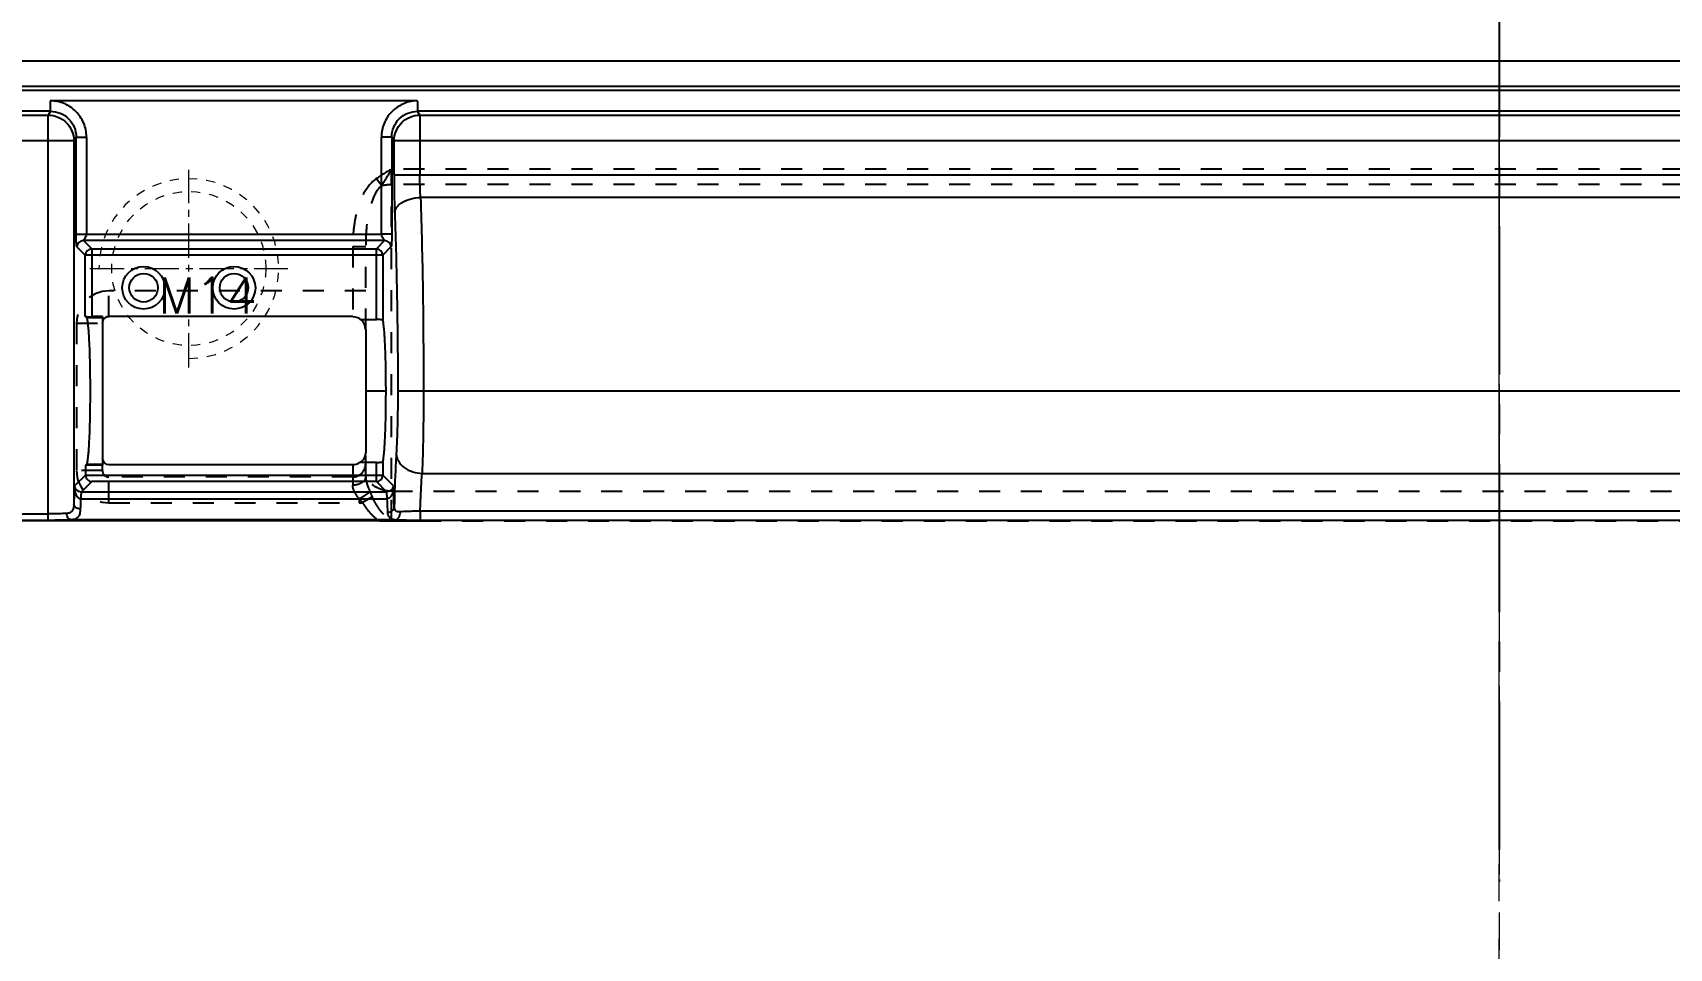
# Model space of a CAD drawing. Header units: millimetres. Extents: x -2895 to -298, y -11750 to -2997.
# Drawn here: x -2097.1 to -1969.7, y -3850.4 to -3779 of the extents above; entities that cross this region are included whole.
import ezdxf

# ---------------------------------------------------------------- set-up
doc = ezdxf.new("R2010")
doc.units = ezdxf.units.MM
doc.header["$LTSCALE"] = 16.335
doc.linetypes.add('CENTER', pattern=[0.6, 0.375, -0.075, 0.075, -0.075])
doc.linetypes.add('HIDDEN', pattern=[0.2, 0.1, -0.1])
doc.layers.get('0').update_dxf_attribs({"linetype": 'CONTINUOUS'})
for name, color, linetype, lineweight in [('center', 1, 'CENTER', 9), ('moldbase', 7, 'CONTINUOUS', 20), ('screw', 33, 'CONTINUOUS', 13)]:
    doc.layers.add(name, color=color, linetype=linetype, lineweight=lineweight)
doc.layers.add('DEFAULT_2', color=8, linetype='HIDDEN')
doc.styles.add('TXT', font='txt.shx', dxfattribs={"bigfont": 'gbcbig.shx'})

# ---------------------------------------------------------------- blocks, each defined once
blk = doc.blocks.new('12')
at = {"color": 7, "linetype": 'Continuous'}
for p, q in [((480.09, -3128.86), (763.5, -3128.86)), ((763.5, -3130.86), (480.09, -3130.86)), ((480.09, -3131.16), (763.5, -3131.16)), ((509.02, -3132.8), (480.09, -3132.8)), ((509.02, -3132.8), (508.84, -3133.1)), ((537.48, -3131.99), (509, -3131.99)), ((509.02, -3132.8), (509.02, -3131.99)), ((537.6, -3132.01), (537.6, -3132.8)), ((537.78, -3133.1), (537.6, -3132.8)), ((706, -3132.8), (537.6, -3132.8)), ((480.09, -3133.1), (508.84, -3133.1)), ((508.84, -3164.67), (508.84, -3133.1)), ((537.78, -3133.1), (537.78, -3137.75)), ((537.78, -3133.1), (705.82, -3133.1)), ((510.84, -3135.1), (480.09, -3135.1)), ((510.84, -3135.1), (511.02, -3134.81)), ((510.84, -3135.1), (510.84, -3163.42)), ((511.02, -3142.37), (511.02, -3134.81)), ((511.02, -3134.81), (511.82, -3134.81)), ((511.82, -3134.81), (511.82, -3142.37)), ((534.79, -3142.37), (534.79, -3134.81)), ((535.59, -3134.81), (534.79, -3134.81)), ((535.59, -3134.81), (535.77, -3135.1)), ((535.59, -3134.81), (535.59, -3142.37)), ((535.77, -3137.75), (535.77, -3135.1)), ((707.82, -3135.1), (535.77, -3135.1)), ((535.77, -3137.75), (707.82, -3137.75)), ((705.77, -3139.52), (537.83, -3139.52)), ((512.23, -3143.51), (511.59, -3142.87)), ((535.03, -3142.87), (511.59, -3142.87)), ((511.82, -3142.37), (534.79, -3142.37)), ((535.03, -3142.87), (534.39, -3143.51)), ((511.08, -3143.37), (511.72, -3144.01)), ((511.72, -3148.78), (511.72, -3144.01)), ((534.89, -3144.01), (511.72, -3144.01)), ((512.23, -3143.51), (512.23, -3148.8)), ((512.23, -3143.51), (534.39, -3143.51)), ((534.39, -3149.02), (534.39, -3143.51)), ((534.89, -3144.01), (535.53, -3143.37)), ((534.89, -3144.01), (534.89, -3149.11)), ((511.72, -3148.78), (511.82, -3148.87)), ((511.82, -3148.87), (513.06, -3148.87)), ((513.06, -3148.8), (512.23, -3148.8)), ((513.06, -3148.8), (513.06, -3160.38)), ((532.55, -3148.8), (513.56, -3148.8)), ((533.18, -3149.02), (534.39, -3149.02)), ((533.56, -3149.81), (533.56, -3159.42)), ((536.06, -3154.59), (707.54, -3154.59)), ((511.82, -3160.31), (511.75, -3160.38)), ((511.75, -3160.38), (511.75, -3161.14)), ((513.06, -3160.38), (511.75, -3160.38)), ((513.06, -3160.31), (511.82, -3160.31)), ((513.56, -3160.32), (532.55, -3160.32)), ((534.39, -3160.16), (533.09, -3160.16)), ((534.39, -3161.65), (534.39, -3160.16)), ((534.89, -3160.07), (534.89, -3161.15)), ((511.75, -3161.14), (510.88, -3161.99)), ((511.44, -3162.44), (512.23, -3161.65)), ((511.75, -3161.14), (534.89, -3161.15)), ((534.39, -3161.65), (512.23, -3161.65)), ((534.39, -3161.65), (535.18, -3162.44)), ((535.73, -3161.99), (534.89, -3161.15)), ((537.95, -3161.01), (705.65, -3161.01)), ((511.37, -3162.99), (535.24, -3162.99)), ((511.44, -3162.44), (535.18, -3162.44)), ((505.72, -3164.17), (508.84, -3164.17)), ((508.84, -3164.67), (505.72, -3164.67)), ((535.83, -3164.63), (510.64, -3164.63)), ((705.79, -3163.96), (537.8, -3163.96)), ((537.8, -3163.96), (537.8, -3164.68)), ((705.79, -3164.68), (537.8, -3164.68)), ((534.64, -3164.71), (505.72, -3164.71)), ((535.57, -3164.71), (537.8, -3164.71))]:
    blk.add_line(p, q, dxfattribs=at)
for centre, radius in [((516.27, -3146.55), 1.66), ((516.27, -3146.55), 1.11), ((523.31, -3146.55), 1.66), ((523.31, -3146.55), 1.11)]:
    blk.add_circle(centre, radius, dxfattribs=at)
for centre, radius, start, end in [((511.59, -3143.38), 0.504, 90.2005, 179.7995), ((535.03, -3143.38), 0.504, 0.1999, 89.8001), ((512.23, -3144.02), 0.503, 90.1722, 179.8278), ((534.39, -3144.02), 0.503, 0.1895, 89.8105), ((513.56, -3149.31), 0.502, 90, 149.8811), ((532.55, -3149.81), 1, 0, 90), ((534.39, -3161.15), 0.503, 270.1535, 359.8465)]:
    blk.add_arc(centre, radius, start, end, dxfattribs=at)
for centre, major_axis, ratio, start_param, end_param in [((512.23, -3148.78), (0.502, 0), 0.052408, -3.089233, -1.570796), ((513.56, -3159.82), (0, 0.503), 0.99863, 7.853982, 9.424778), ((532.55, -3159.31), (0, 1.01), 0.99863, 3.141593, 3.706646)]:
    blk.add_ellipse(centre, major_axis=major_axis, ratio=ratio, start_param=start_param, end_param=end_param, dxfattribs=at)
for points, knots in [([(511.82, -3134.81), (511.82, -3134.44), (511.68, -3133.7), (511.04, -3132.76), (510.11, -3132.13), (509.37, -3131.99), (509, -3131.99)], [0, 0, 0, 0, 0.250006, 0.499985, 0.749973, 1, 1, 1, 1]), ([(509.02, -3132.8), (509.28, -3132.8), (509.81, -3132.9), (510.47, -3133.35), (510.91, -3134.02), (511.02, -3134.55), (511.02, -3134.81)], [0, 0, 0, 0, 0.250178, 0.499765, 0.749492, 1, 1, 1, 1]), ([(537.48, -3131.99), (537.13, -3132.01), (536.42, -3132.18), (535.52, -3132.81), (534.93, -3133.73), (534.79, -3134.45), (534.79, -3134.81)], [0, 0, 0, 0, 0.250066, 0.50001, 0.749989, 1, 1, 1, 1]), ([(535.59, -3134.81), (535.59, -3134.55), (535.7, -3134.02), (536.14, -3133.35), (536.81, -3132.9), (537.34, -3132.8), (537.6, -3132.8)], [0, 0, 0, 0, 0.250509, 0.500238, 0.749829, 1, 1, 1, 1]), ([(508.84, -3133.1), (509.1, -3133.1), (509.62, -3133.21), (510.29, -3133.65), (510.74, -3134.32), (510.84, -3134.84), (510.84, -3135.1)], [0, 0, 0, 0, 0.250128, 0.500397, 0.750434, 1, 1, 1, 1]), ([(535.77, -3135.1), (535.77, -3134.84), (535.88, -3134.32), (536.33, -3133.65), (536.99, -3133.21), (537.52, -3133.1), (537.78, -3133.1)], [0, 0, 0, 0, 0.249566, 0.499603, 0.749872, 1, 1, 1, 1]), ([(535.77, -3137.75), (535.77, -3138.01), (535.77, -3138.99), (535.79, -3139.98), (535.82, -3140.7)], [0, 0, 0, 0, 0.266052, 1, 1, 1, 1]), ([(537.83, -3139.52), (537.82, -3139.38), (537.79, -3138.79), (537.78, -3138.2), (537.78, -3137.75)], [0, 0, 0, 0, 0.227969, 1, 1, 1, 1]), ([(535.82, -3140.7), (535.83, -3140.55), (535.94, -3140.31), (536.18, -3140.05), (536.54, -3139.8), (537.1, -3139.59), (537.59, -3139.52), (537.83, -3139.52)], [0, 0, 0, 0, 0.181797, 0.294487, 0.422161, 0.709203, 1, 1, 1, 1]), ([(537.83, -3139.52), (537.91, -3141.9), (538.03, -3146.92), (538.06, -3151.95), (538.06, -3154.59)], [0, 0, 0, 0, 0.474336, 1, 1, 1, 1]), ([(535.82, -3140.7), (535.9, -3142.89), (536.02, -3147.53), (536.06, -3152.16), (536.06, -3154.59)], [0, 0, 0, 0, 0.474338, 1, 1, 1, 1]), ([(511.02, -3142.37), (511.04, -3142.37), (511.13, -3142.37), (511.3, -3142.37), (511.54, -3142.37), (511.72, -3142.37), (511.82, -3142.37)], [0, 0, 0, 0, 0.090529, 0.310553, 0.628864, 1, 1, 1, 1]), ([(511.08, -3143.37), (511.08, -3143.37), (511.07, -3143.35), (511.06, -3143.3), (511.05, -3143.22), (511.04, -3143.1), (511.03, -3142.96), (511.02, -3142.71), (511.02, -3142.51), (511.02, -3142.37)], [0, 0, 0, 0, 0.022165, 0.06984, 0.1497, 0.2633, 0.409062, 0.584358, 1, 1, 1, 1]), ([(511.82, -3142.37), (511.82, -3142.44), (511.78, -3142.56), (511.7, -3142.68), (511.65, -3142.77), (511.61, -3142.82), (511.6, -3142.85), (511.58, -3142.87), (511.59, -3142.87)], [0, 0, 0, 0, 0.350407, 0.663899, 0.795261, 0.901166, 0.97117, 1, 1, 1, 1]), ([(535.03, -3142.87), (535.03, -3142.87), (535.02, -3142.85), (535, -3142.82), (534.97, -3142.77), (534.91, -3142.68), (534.83, -3142.56), (534.8, -3142.44), (534.79, -3142.37)], [0, 0, 0, 0, 0.028799, 0.098838, 0.204745, 0.336084, 0.64958, 1, 1, 1, 1]), ([(535.59, -3142.37), (535.51, -3142.37), (535.24, -3142.37), (534.98, -3142.37), (534.79, -3142.37)], [0, 0, 0, 0, 0.310616, 1, 1, 1, 1]), ([(535.59, -3142.37), (535.59, -3142.51), (535.59, -3142.71), (535.58, -3142.96), (535.57, -3143.1), (535.56, -3143.22), (535.55, -3143.3), (535.54, -3143.35), (535.54, -3143.37), (535.53, -3143.37)], [0, 0, 0, 0, 0.415636, 0.590934, 0.736695, 0.850291, 0.930165, 0.977857, 1, 1, 1, 1]), ([(511.82, -3148.87), (511.83, -3148.89), (511.85, -3148.94), (511.88, -3149.04), (511.9, -3149.2), (511.93, -3149.4), (511.95, -3149.65), (511.99, -3150.07), (512.02, -3150.69), (512.06, -3151.54), (512.08, -3152.49), (512.1, -3153.52), (512.1, -3154.59), (512.1, -3155.66), (512.08, -3156.69), (512.06, -3157.65), (512.02, -3158.49), (511.99, -3159.11), (511.95, -3159.53), (511.93, -3159.78), (511.9, -3159.98), (511.88, -3160.14), (511.85, -3160.24), (511.83, -3160.3), (511.82, -3160.31)], [0, 0, 0, 0, 0.005295, 0.0147, 0.02833, 0.046167, 0.068067, 0.093829, 0.156049, 0.230599, 0.314838, 0.405724, 0.5, 0.594276, 0.685162, 0.769401, 0.843951, 0.906171, 0.931933, 0.953833, 0.97167, 0.9853, 0.994705, 1, 1, 1, 1]), ([(534.89, -3149.11), (534.88, -3149.09), (534.83, -3149.06), (534.72, -3149.04), (534.57, -3149.02), (534.45, -3149.02), (534.39, -3149.02)], [0, 0, 0, 0, 0.113908, 0.330774, 0.640028, 1, 1, 1, 1]), ([(534.89, -3149.11), (534.91, -3149.21), (534.94, -3149.45), (534.99, -3149.88), (535.02, -3150.45), (535.07, -3151.41), (535.11, -3152.81), (535.12, -3154.59), (535.11, -3156.38), (535.07, -3157.77), (535.02, -3158.74), (534.99, -3159.3), (534.94, -3159.73), (534.91, -3159.98), (534.89, -3160.07)], [0, 0, 0, 0, 0.026749, 0.06662, 0.118587, 0.1812, 0.331199, 0.5, 0.668801, 0.8188, 0.881413, 0.93338, 0.973251, 1, 1, 1, 1]), ([(536.06, -3154.59), (536.06, -3155.49), (536.04, -3157.13), (535.98, -3158.76), (535.94, -3159.5)], [0, 0, 0, 0, 0.548729, 1, 1, 1, 1]), ([(538.06, -3154.59), (538.06, -3155.77), (538.05, -3157.9), (537.99, -3160.04), (537.95, -3161.01)], [0, 0, 0, 0, 0.548746, 1, 1, 1, 1]), ([(533.09, -3160.16), (533.21, -3160.1), (533.46, -3159.9), (533.56, -3159.59), (533.56, -3159.42)], [0, 0, 0, 0, 0.448505, 1, 1, 1, 1]), ([(535.94, -3159.5), (535.92, -3159.8), (535.85, -3161.18), (535.81, -3162.55), (535.78, -3163.63)], [0, 0, 0, 0, 0.218186, 1, 1, 1, 1]), ([(535.94, -3159.5), (535.95, -3159.69), (536.08, -3160.1), (536.55, -3160.6), (537.21, -3160.92), (537.7, -3161), (537.95, -3161.01)], [0, 0, 0, 0, 0.208096, 0.455827, 0.730907, 1, 1, 1, 1]), ([(534.39, -3160.16), (534.45, -3160.16), (534.57, -3160.16), (534.72, -3160.14), (534.83, -3160.12), (534.88, -3160.09), (534.89, -3160.07)], [0, 0, 0, 0, 0.359996, 0.669254, 0.886086, 1, 1, 1, 1]), ([(510.88, -3161.99), (510.88, -3162.12), (510.87, -3162.6), (510.86, -3163.07), (510.84, -3163.42)], [0, 0, 0, 0, 0.277995, 1, 1, 1, 1]), ([(510.88, -3161.99), (510.89, -3162.08), (511.01, -3162.32), (511.27, -3162.44), (511.44, -3162.44)], [0, 0, 0, 0, 0.357762, 1, 1, 1, 1]), ([(510.88, -3161.99), (510.88, -3162.09), (510.89, -3162.29), (510.94, -3162.54), (511.02, -3162.72), (511.1, -3162.85), (511.22, -3162.95), (511.32, -3162.98), (511.37, -3162.99)], [0, 0, 0, 0, 0.247054, 0.496122, 0.621088, 0.747056, 0.872905, 1, 1, 1, 1]), ([(511.75, -3161.14), (511.75, -3161.28), (511.87, -3161.54), (512.12, -3161.65), (512.23, -3161.65)], [0, 0, 0, 0, 0.556444, 1, 1, 1, 1]), ([(535.73, -3161.99), (535.72, -3162.08), (535.6, -3162.32), (535.34, -3162.44), (535.18, -3162.44)], [0, 0, 0, 0, 0.358052, 1, 1, 1, 1]), ([(535.73, -3161.99), (535.73, -3162.09), (535.72, -3162.29), (535.67, -3162.54), (535.59, -3162.72), (535.51, -3162.85), (535.39, -3162.95), (535.29, -3162.98), (535.24, -3162.99)], [0, 0, 0, 0, 0.247261, 0.496107, 0.621263, 0.747014, 0.87331, 1, 1, 1, 1]), ([(535.78, -3163.63), (535.77, -3163.39), (535.74, -3162.85), (535.73, -3162.3), (535.73, -3161.99)], [0, 0, 0, 0, 0.44082, 1, 1, 1, 1]), ([(537.8, -3163.96), (537.81, -3163.68), (537.85, -3162.7), (537.9, -3161.72), (537.95, -3161.01)], [0, 0, 0, 0, 0.27673, 1, 1, 1, 1]), ([(510.84, -3163.42), (510.84, -3163.51), (510.82, -3163.69), (510.73, -3163.94), (510.53, -3164.1), (510.36, -3164.12), (510.28, -3164.13)], [0, 0, 0, 0, 0.288581, 0.525611, 0.745974, 1, 1, 1, 1]), ([(511.34, -3163.78), (511.28, -3163.77), (511.15, -3163.75), (511, -3163.68), (510.88, -3163.56), (510.85, -3163.47), (510.84, -3163.42)], [0, 0, 0, 0, 0.297801, 0.551241, 0.778046, 1, 1, 1, 1]), ([(511.37, -3162.99), (511.37, -3163.06), (511.36, -3163.32), (511.35, -3163.58), (511.34, -3163.78)], [0, 0, 0, 0, 0.271694, 1, 1, 1, 1]), ([(511.44, -3162.44), (511.43, -3162.45), (511.43, -3162.46), (511.42, -3162.49), (511.41, -3162.54), (511.4, -3162.64), (511.39, -3162.79), (511.38, -3162.92), (511.37, -3162.99)], [0, 0, 0, 0, 0.032241, 0.092796, 0.182036, 0.298966, 0.608479, 1, 1, 1, 1]), ([(535.24, -3162.99), (535.24, -3162.92), (535.23, -3162.79), (535.21, -3162.64), (535.2, -3162.54), (535.2, -3162.49), (535.19, -3162.46), (535.18, -3162.45), (535.18, -3162.44)], [0, 0, 0, 0, 0.391543, 0.701075, 0.818012, 0.907254, 0.967798, 1, 1, 1, 1]), ([(535.28, -3164.03), (535.28, -3163.96), (535.26, -3163.61), (535.25, -3163.26), (535.24, -3162.99)], [0, 0, 0, 0, 0.211991, 1, 1, 1, 1]), ([(510.28, -3164.13), (510.17, -3164.13), (509.69, -3164.16), (509.21, -3164.17), (508.84, -3164.17)], [0, 0, 0, 0, 0.213159, 1, 1, 1, 1]), ([(510.64, -3164.63), (510.51, -3164.63), (509.91, -3164.66), (509.31, -3164.67), (508.84, -3164.67)], [0, 0, 0, 0, 0.213098, 1, 1, 1, 1]), ([(510.64, -3164.63), (510.59, -3164.62), (510.49, -3164.59), (510.37, -3164.47), (510.3, -3164.32), (510.28, -3164.19), (510.28, -3164.13)], [0, 0, 0, 0, 0.221951, 0.448756, 0.702197, 1, 1, 1, 1]), ([(511.34, -3163.78), (511.34, -3163.9), (511.32, -3164.12), (511.21, -3164.37), (511.08, -3164.5), (510.9, -3164.6), (510.74, -3164.62), (510.64, -3164.63)], [0, 0, 0, 0, 0.29057, 0.524439, 0.631266, 0.742052, 1, 1, 1, 1]), ([(535.27, -3164.03), (535.39, -3164.03), (535.58, -3163.98), (535.74, -3163.8), (535.78, -3163.69), (535.78, -3163.63)], [0, 0, 0, 0, 0.519454, 0.758211, 1, 1, 1, 1]), ([(535.83, -3164.63), (535.76, -3164.62), (535.61, -3164.59), (535.35, -3164.43), (535.29, -3164.19), (535.28, -3164.03)], [0, 0, 0, 0, 0.257744, 0.487463, 1, 1, 1, 1]), ([(536.23, -3164.01), (536.12, -3164.01), (535.94, -3163.99), (535.81, -3163.8), (535.79, -3163.69), (535.78, -3163.63)], [0, 0, 0, 0, 0.492701, 0.72166, 1, 1, 1, 1]), ([(535.83, -3164.63), (535.9, -3164.62), (536.02, -3164.58), (536.16, -3164.44), (536.24, -3164.24), (536.24, -3164.08), (536.23, -3164.01)], [0, 0, 0, 0, 0.231351, 0.453198, 0.708203, 1, 1, 1, 1]), ([(537.8, -3164.68), (537.44, -3164.68), (536.78, -3164.67), (536.12, -3164.65), (535.83, -3164.63)], [0, 0, 0, 0, 0.559872, 1, 1, 1, 1]), ([(537.8, -3163.96), (537.65, -3163.96), (537.13, -3163.96), (536.6, -3163.98), (536.23, -3164.01)], [0, 0, 0, 0, 0.288767, 1, 1, 1, 1])]:
    blk.add_open_spline(points, degree=3, knots=knots, dxfattribs=at)
for points in [[(537.6, -3132.01), (537.56, -3132), (537.52, -3131.99), (537.48, -3131.99)], [(534.64, -3164.71), (534.95, -3164.71), (535.26, -3164.71), (535.57, -3164.71)]]:
    blk.add_open_spline(points, degree=3, dxfattribs=at)
at = {"layer": 'DEFAULT_2', "color": 8, "linetype": 'HIDDEN'}
for p, q in [((535.57, -3164.71), (535.57, -3137.31)), ((708.03, -3137.31), (535.57, -3137.31)), ((534.78, -3138.59), (534.38, -3138.05)), ((708.03, -3138.5), (535.57, -3138.5)), ((532.55, -3143.34), (532.55, -3148.8)), ((532.55, -3143.34), (533.56, -3143.34)), ((533.56, -3149.81), (533.56, -3143.34)), ((513.56, -3148.8), (513.56, -3146.79)), ((533.56, -3146.79), (513.56, -3146.79)), ((511.05, -3149.31), (511.05, -3160.78)), ((511.05, -3149.31), (513.06, -3149.31)), ((533.56, -3154.59), (536.06, -3154.59)), ((533.56, -3161.25), (533.56, -3159.42)), ((513.06, -3160.78), (511.05, -3160.78)), ((513.06, -3160.78), (513.06, -3160.38)), ((513.56, -3163.3), (513.56, -3160.32)), ((532.55, -3160.32), (532.55, -3161.93)), ((532.55, -3161.29), (513.56, -3161.29)), ((513.56, -3163.3), (533.06, -3163.3)), ((533.06, -3162.99), (533.06, -3163.3)), ((534.06, -3162.84), (533.31, -3163.29)), ((535.57, -3162.4), (708.03, -3162.4)), ((537.8, -3164.71), (705.79, -3164.71))]:
    blk.add_line(p, q, dxfattribs=at)
for centre, radius, start, end in [((513.56, -3149.31), 2.51, 90, 180), ((513.56, -3149.31), 0.502, 149.8811, 180), ((513.56, -3160.79), 2.51, 179.9314, 269.9286), ((532.55, -3160.29), 1, 269.958, 359.958), ((533.05, -3160.79), 2.51, 270.0097, 275.9087)]:
    blk.add_arc(centre, radius, start, end, dxfattribs=at)
for points in [[(535.57, -3137.31), (535.16, -3137.54), (534.76, -3137.78), (534.38, -3138.05)], [(533.06, -3162.99), (533.14, -3163.09), (533.23, -3163.19), (533.31, -3163.29)]]:
    blk.add_open_spline(points, degree=3, dxfattribs=at)
for points, knots in [([(535.57, -3137.31), (535.5, -3137.42), (535.25, -3137.86), (534.99, -3138.29), (534.78, -3138.59)], [0, 0, 0, 0, 0.260814, 1, 1, 1, 1]), ([(534.38, -3138.05), (533.99, -3138.33), (533.38, -3139.11), (532.86, -3140.47), (532.6, -3141.9), (532.55, -3142.86), (532.55, -3143.34)], [0, 0, 0, 0, 0.248942, 0.499054, 0.749471, 1, 1, 1, 1]), ([(534.78, -3138.59), (534.49, -3138.86), (534.08, -3139.58), (533.75, -3140.77), (533.58, -3142.04), (533.56, -3142.91), (533.56, -3143.34)], [0, 0, 0, 0, 0.23257, 0.481045, 0.737571, 1, 1, 1, 1]), ([(534.78, -3138.59), (534.84, -3138.58), (535.1, -3138.52), (535.37, -3138.5), (535.57, -3138.5)], [0, 0, 0, 0, 0.244475, 1, 1, 1, 1]), ([(513.06, -3160.78), (513.06, -3160.91), (513.16, -3161.18), (513.43, -3161.29), (513.56, -3161.29)], [0, 0, 0, 0, 0.502141, 1, 1, 1, 1]), ([(535.57, -3162.4), (535.31, -3162.4), (534.8, -3162.32), (534.14, -3161.99), (533.67, -3161.48), (533.56, -3161.04), (533.56, -3160.84)], [0, 0, 0, 0, 0.278192, 0.540783, 0.779577, 1, 1, 1, 1]), ([(533.56, -3161.25), (533.56, -3161.34), (533.5, -3161.54), (533.26, -3161.76), (532.93, -3161.9), (532.68, -3161.93), (532.55, -3161.93)], [0, 0, 0, 0, 0.196416, 0.438659, 0.719357, 1, 1, 1, 1]), ([(533.06, -3162.99), (532.92, -3162.82), (532.69, -3162.5), (532.55, -3162.11), (532.55, -3161.93)], [0, 0, 0, 0, 0.544093, 1, 1, 1, 1]), ([(533.56, -3161.25), (533.56, -3161.45), (533.65, -3161.86), (533.81, -3162.24), (533.89, -3162.45)], [0, 0, 0, 0, 0.466802, 1, 1, 1, 1]), ([(533.89, -3162.45), (533.85, -3162.49), (533.75, -3162.57), (533.47, -3162.76), (533.23, -3162.9), (533.06, -3162.99)], [0, 0, 0, 0, 0.166128, 0.407481, 1, 1, 1, 1]), ([(533.31, -3163.29), (533.48, -3163.57), (533.86, -3164.1), (534.36, -3164.54), (534.64, -3164.71)], [0, 0, 0, 0, 0.500381, 1, 1, 1, 1]), ([(533.89, -3162.45), (533.91, -3162.48), (533.96, -3162.61), (534.02, -3162.74), (534.06, -3162.84)], [0, 0, 0, 0, 0.24565, 1, 1, 1, 1]), ([(534.06, -3162.84), (534.14, -3163.02), (534.31, -3163.36), (534.57, -3163.77), (534.81, -3164.06), (535.02, -3164.26), (535.28, -3164.41), (535.47, -3164.45), (535.57, -3164.46)], [0, 0, 0, 0, 0.248002, 0.496766, 0.621561, 0.747311, 0.87318, 1, 1, 1, 1])]:
    blk.add_open_spline(points, degree=3, knots=knots, dxfattribs=at)
blk = doc.blocks.new('screw_m14_g')
at = {"layer": 'screw', "color": 1, "linetype": 'CENTER', "ltscale": 0.435384}
for p, q in [((0, -7.7), (0, 7.7)), ((-7.7, 0), (7.7, 0))]:
    blk.add_line(p, q, dxfattribs=at)
at = {"layer": 'screw', "color": 33, "linetype": 'HIDDEN', "ltscale": 0.435384}
blk.add_circle((0, 0), 6, dxfattribs=at)
at = {"layer": 'screw', "color": 92, "linetype": 'HIDDEN', "ltscale": 0.435384}
blk.add_arc((0, 0), 7, 270, 180, dxfattribs=at)
at = {"layer": 'screw', "color": 6, "linetype": 'ByBlock', "style": 'TXT'}
blk.add_text('M14', height=2.8, dxfattribs=at).set_placement((-2.38, -3.5))

msp = doc.modelspace()

# ---------------------------------------------------------------- linework, layer by layer
at = {"color": 1, "linetype": 'CENTER', "ltscale": 1.888726}
msp.add_line((-1982.897, -3571.97), (-1982.897, -3845.162), dxfattribs=at)
at = {"layer": 'center', "color": 1, "linetype": 'CENTER', "ltscale": 2.363514}
msp.add_line((-1982.897, -3933.566), (-1982.897, -3533.566), dxfattribs=at)
at = {"layer": 'moldbase', "color": 1, "linetype": 'CENTER', "ltscale": 2.4}
msp.add_line((-1982.897, -3453.566), (-1982.897, -4053.566), dxfattribs=at)

# ---------------------------------------------------------------- block references
msp.add_blockref('12', (-2604.694, -652.359))
at = {"layer": 'screw'}
msp.add_blockref('screw_m14_g', (-2084.904, -3797.411), dxfattribs=at)

doc.saveas('drawing.dxf')
